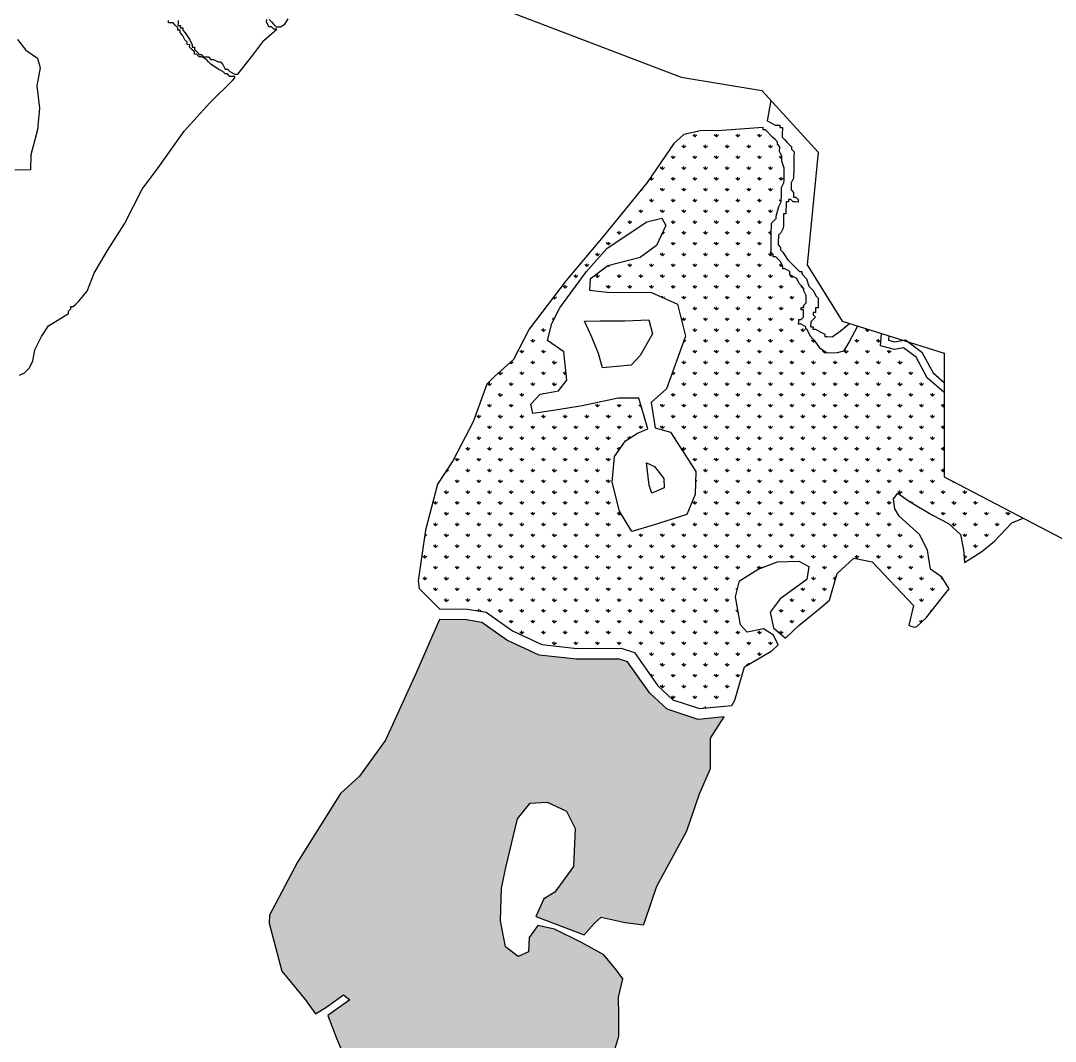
# Model space of a CAD drawing. Header units: metres. Extents: x 266585 to 279238, y 2117616 to 2136108.
# Drawn here: x 268305 to 270025, y 2124141 to 2125838 of the extents above; entities that cross this region are included whole.
import ezdxf

# ---------------------------------------------------------------- set-up
doc = ezdxf.new("R2010")
doc.units = ezdxf.units.M
doc.layers.add('MANGROOVES', color=112, linetype='Continuous')
doc.layers.add('village', color=3, linetype='Continuous')

msp = doc.modelspace()

# ---------------------------------------------------------------- hatches: boundary and pattern name
at = {"layer": 'MANGROOVES'}
h = msp.add_hatch(dxfattribs=at)
h.set_pattern_fill('GRASS', color=256)
h.paths.add_polyline_path([(269840.3, 2125219.9), (269812, 2125244.3), (269793.6, 2125278.2), (269772.9, 2125294), (269757.9, 2125291.2), (269734.4, 2125297.3), (269736.3, 2125317.8), (269696.9, 2125330.2), (269695.5, 2125328.7), (269682.6, 2125304.2), (269672.9, 2125288.6), (269662.5, 2125285.4), (269645.7, 2125285.2), (269634.7, 2125292.2), (269625.9, 2125305), (269622, 2125309), (269618, 2125313.1), (269612.2, 2125325.1), (269610.3, 2125325.1), (269610.3, 2125329.1), (269602.4, 2125333.2), (269598.4, 2125333.3), (269598.5, 2125337.2), (269598.5, 2125341.2), (269602.5, 2125341.2), (269606.6, 2125345.1), (269606.6, 2125349.1), (269606.7, 2125357), (269602.8, 2125357.1), (269602.8, 2125361.1), (269606.8, 2125361), (269606.9, 2125365), (269610.9, 2125368.9), (269611, 2125372.9), (269611.1, 2125380.9), (269607.2, 2125388.9), (269607.3, 2125392.9), (269603.3, 2125396.9), (269599.4, 2125401), (269595.6, 2125409), (269583.7, 2125415.1), (269583.8, 2125421.1), (269575.9, 2125425.2), (269571.9, 2125425.3), (269572, 2125429.2), (269568.1, 2125437.3), (269560.3, 2125445.3), (269556.3, 2125445.4), (269556.3, 2125449.4), (269552.4, 2125453.4), (269552.5, 2125457.4), (269552.6, 2125469.3), (269552.7, 2125473.3), (269552.8, 2125481.3), (269552.9, 2125485.3), (269552.9, 2125489.3), (269553, 2125493.2), (269553, 2125497.2), (269553.1, 2125501.2), (269561.2, 2125509), (269561.2, 2125513), (269565.5, 2125528.9), (269569.6, 2125536.8), (269569.6, 2125540.8), (269569.7, 2125544.8), (269569.8, 2125552.7), (269569.8, 2125556.7), (269569.9, 2125560.7), (269574, 2125568.6), (269574.1, 2125572.6), (269574.1, 2125576.6), (269574.2, 2125580.5), (269574.2, 2125584.5), (269574.3, 2125592.5), (269570.5, 2125604.5), (269570.7, 2125612.5), (269566.8, 2125620.5), (269566.9, 2125628.4), (269563, 2125632.5), (269563, 2125636.5), (269559.1, 2125640.5), (269555.2, 2125644.5), (269543.4, 2125656.7), (269539.4, 2125656.7), (269539.5, 2125660.5), (269470.6, 2125655.3), (269435.4, 2125655), (269407.6, 2125648.5), (269391, 2125633.6), (269346.4, 2125568.8), (269273.3, 2125479), (269211.8, 2125406), (269150.4, 2125325), (269124.5, 2125274.6), (269092.7, 2125246.1), (269079.9, 2125233.6), (269057.2, 2125170.9), (269023.5, 2125106.3), (268998.1, 2125067.1), (268978.1, 2124990.9), (268965.9, 2124906.7), (268967.4, 2124893.5), (269001.3, 2124860.1), (269048, 2124859.4), (269078.9, 2124854.4), (269122.4, 2124823.2), (269171.6, 2124800.5), (269230.2, 2124794.1), (269303.5, 2124794.3), (269325.4, 2124787.3), (269364.3, 2124731.6), (269389, 2124708.6), (269433.4, 2124694), (269487.1, 2124699.4), (269492.5, 2124708), (269508.6, 2124763.5), (269553.9, 2124790), (269564.4, 2124799.9), (269556.7, 2124815.9), (269539.7, 2124826.5), (269512.6, 2124821.2), (269501.7, 2124833.1), (269493.6, 2124879.7), (269500.1, 2124906.3), (269531.3, 2124926.1), (269563.1, 2124938.2), (269598.6, 2124939.2), (269615.6, 2124930.2), (269611.9, 2124908.5), (269567.5, 2124876.8), (269551.2, 2124854.1), (269556.5, 2124828.1), (269576.3, 2124811.1), (269598.7, 2124832.1), (269634.9, 2124861.7), (269649.8, 2124874.1), (269662.2, 2124918.4), (269690.2, 2124943.9), (269720.5, 2124937.9), (269789.5, 2124865.5), (269781.8, 2124832.7), (269784.7, 2124830.9), (269791.5, 2124829.6), (269794.8, 2124830.5), (269810.7, 2124844.9), (269841.3, 2124884.2), (269848.7, 2124893.1), (269836.3, 2124912.6), (269817.7, 2124925.8), (269812.8, 2124957.6), (269799.2, 2124983.6), (269765.7, 2125014.1), (269758.4, 2125026.1), (269756, 2125042.8), (269763.6, 2125052.3), (269781.2, 2125039.7), (269821.1, 2125015.5), (269847.8, 2125001.7), (269867.4, 2124983.7), (269872.4, 2124957.8), (269874.3, 2124936.9), (269902.9, 2124955.1), (269924.3, 2124972.4), (269953, 2125002.9), (269972, 2125010.9), (269840.3, 2125079.7)])
h.paths.add_polyline_path([(269378.6, 2125226), (269353, 2125203.2), (269360, 2125161.2), (269385.4, 2125153.6), (269427.7, 2125088.3), (269426.5, 2125050.1), (269412.6, 2125016.8), (269354.6, 2124998.3), (269321, 2124988.4), (269300.3, 2125022.1), (269288.2, 2125070.3), (269292.5, 2125113.4), (269310.5, 2125139.2), (269330.7, 2125152.3), (269347.8, 2125159.3), (269332.8, 2125210), (269298.2, 2125210.5), (269238.4, 2125197.4), (269190.9, 2125189.6), (269156.7, 2125184.6), (269153.3, 2125200.5), (269168.8, 2125216.7), (269199.2, 2125222.3), (269212.9, 2125240.3), (269208.1, 2125287.4), (269181, 2125306), (269188.1, 2125334.5), (269201.2, 2125360.4), (269245.9, 2125421.1), (269279.9, 2125459.5), (269346.2, 2125503.5), (269371.2, 2125509.8), (269377.7, 2125497.6), (269362, 2125464.4), (269335, 2125444.1), (269281.3, 2125430.3), (269251.8, 2125408.3), (269250.9, 2125390.1), (269280, 2125386.6), (269353.6, 2125386.1), (269397.1, 2125366.7), (269410.3, 2125313.6)], flags=16)
h.paths.add_polyline_path([(269355.5, 2125317.4), (269334.9, 2125281.2), (269320, 2125265), (269272.5, 2125260.8), (269265.5, 2125284.6), (269254.4, 2125311.6), (269242.6, 2125338.5), (269268.8, 2125338.7), (269309.5, 2125338.7), (269349.1, 2125340.6)], flags=0)
h.paths.add_polyline_path([(269374.2, 2125076.9), (269374.8, 2125060.9), (269354.5, 2125052.5), (269350.1, 2125065.5), (269345.3, 2125102.5), (269358.5, 2125096.6)], flags=0)
h = msp.add_hatch(dxfattribs=at)
h.set_pattern_fill('GRASS', color=256)
h.paths.add_polyline_path([(269474.8, 2124680.1), (269431.4, 2124675.7), (269379.7, 2124692.9), (269350.7, 2124719.8), (269314.1, 2124772), (269300.7, 2124776.4), (269229.2, 2124776.2), (269166.7, 2124783), (269113.4, 2124807.6), (269071.9, 2124837.4), (269046.4, 2124841.5), (269001, 2124842.1), (268963.2, 2124754.6), (268911.6, 2124641.5), (268868, 2124581.5), (268836.6, 2124552.9), (268765.2, 2124438.8), (268718.5, 2124350.4), (268718.3, 2124337.4), (268739.3, 2124257.1), (268777.7, 2124210.2), (268794.9, 2124186.6), (268813.7, 2124197.9), (268841.8, 2124217.9), (268852.1, 2124209.7), (268815.8, 2124183.5), (268829.9, 2124146.1), (268841.1, 2124119.3), (268834.6, 2124095.4), (268827.3, 2124071.2), (268834.8, 2124056.8), (268855.7, 2124057.2), (268875.6, 2124072.4), (268895.8, 2124074), (268920.3, 2124061.3), (268940.8, 2124061.4), (268975.5, 2124081), (269007.9, 2124101.4), (269035.2, 2124118.4), (269056.5, 2124124.6), (269078.9, 2124118.1), (269101.9, 2124108.5), (269131.4, 2124112.7), (269118, 2124096.3), (269104.8, 2124090.7), (269083.3, 2124101.1), (269060.5, 2124105.3), (269037.2, 2124099.8), (268998.7, 2124078), (268970.5, 2124055.2), (268950.2, 2124045.8), (268923.3, 2124051.2), (268900.5, 2124057.4), (268879.9, 2124049.6), (268877.5, 2124039.4), (268894.8, 2124029.5), (268925.5, 2124042.9), (268949, 2124036.8), (268965.4, 2124023.8), (268991.5, 2124037), (269017.9, 2124043.1), (269034.1, 2124015.5), (269036.1, 2123991.9), (269023.4, 2123969.3), (268984.9, 2123952.8), (268963.7, 2123931.5), (268925.6, 2123868.7), (268886.8, 2123845), (268873.8, 2123797), (268868.1, 2123746.4), (268839.9, 2123683.7), (268823.1, 2123652.5), (268814.6, 2123622.3), (268817.8, 2123585.1), (268835.8, 2123550.8), (268841.7, 2123528.4), (268842, 2123504.2), (268856.5, 2123478), (268849.7, 2123479.9), (268837.3, 2123495), (268833.4, 2123513), (268823.4, 2123549.1), (268802.2, 2123578.5), (268798.4, 2123615.1), (268805.8, 2123657.1), (268824.1, 2123680.9), (268839.3, 2123706.1), (268842.4, 2123742.6), (268824.8, 2123769.4), (268803.8, 2123814.9), (268801.3, 2123859.8), (268821.6, 2123894.2), (268836.4, 2123929.9), (268822, 2124006.2), (268810.1, 2124048.3), (268804.8, 2123991.4), (268792.2, 2123917.3), (268776.7, 2123860.5), (268770.4, 2123820.6), (268758.8, 2123772.7), (268728.9, 2123734.8), (268695.1, 2123711.2), (268697.8, 2123684.2), (268712.2, 2123647.6), (268724.4, 2123566.9), (268726.1, 2123530.9), (268734.5, 2123476.6), (268737, 2123472.2), (268765.2, 2123452.5), (268788.1, 2123401.8), (268792.2, 2123359.8), (268797.6, 2123328.5), (268792.6, 2123272.8), (268799.1, 2123241.4), (268801.6, 2123205.5), (268810.1, 2123158.1), (268812.7, 2123153.5), (268865.8, 2123148.7), (268888.9, 2123151.9), (268893.5, 2123154.9), (268893.7, 2123155.3), (268895.7, 2123169.7), (268908.5, 2123209.3), (268895.5, 2123231.9), (268875.5, 2123268.9), (268854.8, 2123299), (268856.7, 2123338.7), (268870, 2123356.6), (268896.4, 2123332.6), (268924.8, 2123319.7), (268933.1, 2123296), (268925.9, 2123268.8), (268928.5, 2123237.7), (268946.6, 2123232.2), (268984.4, 2123252.7), (269026.6, 2123238), (269028.7, 2123238.1), (269041.3, 2123245.9), (269049.3, 2123255.3), (269064.3, 2123283.9), (269097.7, 2123300.8), (269104.5, 2123306), (269110.8, 2123316.6), (269112.8, 2123323.1), (269107.1, 2123345.9), (269110.2, 2123372.5), (269109.6, 2123389), (269105.1, 2123405.8), (269097.1, 2123415.8), (269087.8, 2123422.4), (269085.7, 2123423), (269045.9, 2123423.3), (269004.3, 2123468.8), (269004, 2123524.1), (269034.4, 2123535.8), (269068, 2123537.7), (269077, 2123540.2), (269077.5, 2123541.5), (269075.1, 2123556), (269072.2, 2123564.2), (269061.2, 2123571.8), (269060.5, 2123572.1), (269053, 2123571.7), (269007.3, 2123558.1), (268970.7, 2123598.9), (268962.3, 2123635.7), (268960.6, 2123673.2), (268957.4, 2123684.1), (268946.2, 2123712.4), (268962, 2123767.6), (269000.6, 2123777.8), (269057.9, 2123760), (269063.6, 2123757.4), (269076.9, 2123758), (269082.2, 2123759), (269084.3, 2123764.9), (269085.9, 2123787.6), (269080.9, 2123812.4), (269079.1, 2123859.3), (269094.3, 2123890.5), (269118, 2123894), (269148.7, 2123879.3), (269149.5, 2123879.7), (269174.4, 2123901.9), (269183.2, 2123910.5), (269183, 2123912.8), (269179.2, 2123945.8), (269193.8, 2123973.2), (269196.8, 2123980.9), (269184.7, 2124001.2), (269113.5, 2124028.1), (269109.6, 2124036.1), (269113.8, 2124050), (269134.5, 2124048.8), (269151.5, 2124041.5), (269161.5, 2124047.3), (269181.6, 2124061), (269238.7, 2124070.1), (269260, 2124086.2), (269276.6, 2124101.7), (269292.8, 2124127.3), (269299.5, 2124149.2), (269299.7, 2124184.2), (269298.6, 2124214.1), (269305.9, 2124244.7), (269295.4, 2124259), (269274.6, 2124284.4), (269237.5, 2124304.9), (269192.3, 2124327.2), (269165, 2124333.3), (269150.5, 2124313.1), (269149, 2124289.3), (269131.9, 2124281.8), (269111, 2124297.9), (269102.7, 2124341.2), (269104.3, 2124395.5), (269111.7, 2124429.7), (269131, 2124510.7), (269152.2, 2124536.6), (269180, 2124538.5), (269212.5, 2124523.4), (269226.8, 2124494.7), (269223.9, 2124431.2), (269193.2, 2124388.5), (269174.6, 2124377.9), (269161.4, 2124348), (269241.9, 2124318), (269258.8, 2124337.4), (269270.1, 2124347.2), (269310, 2124338.2), (269340.3, 2124334.2), (269343.3, 2124341.5), (269362.4, 2124398.5), (269393.9, 2124455.6), (269412.7, 2124490.5), (269433.7, 2124552), (269451.9, 2124594.4), (269451.8, 2124644.8)])

# ---------------------------------------------------------------- linework, layer by layer
for points in [[(268303.1, 2125248.7), (268311.1, 2125252.5), (268315.1, 2125256.4), (268319.2, 2125260.4), (268323.3, 2125268.3), (268325.3, 2125272.2), (268328.3, 2125290.4), (268339.5, 2125313), (268351, 2125330.4), (268384.2, 2125351), (268384.3, 2125355), (268388.3, 2125358.9), (268388.4, 2125362.9), (268392.3, 2125362.8), (268396.4, 2125366.8), (268400.4, 2125370.7), (268401.6, 2125371.4), (268415.5, 2125388.1), (268427.2, 2125418.2), (268449.3, 2125455.7), (268477.3, 2125500.3), (268506.9, 2125557.7), (268533.5, 2125593.1), (268576.6, 2125654.5), (268619.1, 2125701.4), (268657.3, 2125738.7), (268660.7, 2125743), (268660.7, 2125745.2), (268652.8, 2125745.3), (268648.8, 2125749.4), (268644.9, 2125749.4), (268640.9, 2125753.5), (268633, 2125757.6), (268621.2, 2125765.7), (268617.3, 2125769.8), (268613.4, 2125773.8), (268605.5, 2125777.9), (268601.5, 2125778), (268597.6, 2125782), (268593.6, 2125782.1), (268593.6, 2125786), (268589.7, 2125790.1), (268585.8, 2125794.1), (268585.9, 2125798.1), (268581.9, 2125798.2), (268581.9, 2125802.1), (268578, 2125806.2), (268574.1, 2125814.2), (268570.2, 2125818.2), (268570.3, 2125822.2), (268566.3, 2125822.3), (268566.4, 2125826.3), (268562.4, 2125830.3), (268558.5, 2125834.3), (268554.5, 2125834.4), (268550.5, 2125834.5), (268550.6, 2125838.4)], [(268566.5, 2125838.2), (268566.5, 2125834.2), (268566.4, 2125830.2), (268570.4, 2125830.2), (268570.3, 2125826.2), (268574.3, 2125826.1), (268574.3, 2125822.2), (268578.2, 2125818.1), (268586, 2125806.1), (268589.8, 2125798), (268589.8, 2125794.1), (268593.8, 2125794), (268593.7, 2125790), (268597.6, 2125786), (268601.5, 2125781.9), (268605.5, 2125781.9), (268609.4, 2125777.8), (268613.4, 2125777.8), (268617.4, 2125777.7), (268621.3, 2125773.7), (268625.3, 2125773.6), (268633.2, 2125769.5), (268637.2, 2125769.5), (268641.1, 2125765.4), (268645, 2125757.4), (268649, 2125757.4), (268652.9, 2125753.3), (268660.8, 2125749.2), (268665.7, 2125749.1), (268691, 2125780.5), (268709.4, 2125805.1), (268730.7, 2125823.9), (268725.6, 2125823.9), (268721.7, 2125828), (268717.7, 2125828), (268713.8, 2125836.1), (268713.9, 2125840)], [(268717.9, 2125840), (268721.8, 2125835.9), (268725.7, 2125831.9), (268729.6, 2125827.9), (268737, 2125827.8), (268744.2, 2125832.1), (268749.5, 2125841.2)], [(268299.5, 2125806.8), (268313.2, 2125789.1), (268332.9, 2125775.7), (268337.2, 2125759.4), (268331.9, 2125729.6), (268335.9, 2125692.8), (268333.1, 2125656.4), (268325.9, 2125631.8), (268321.8, 2125615), (268321.1, 2125590), (268295.4, 2125589.7)]]:
    msp.add_lwpolyline(points, dxfattribs=at)
at = {"layer": 'MANGROOVES', "flags": 128}
for points in [[(269552.2, 2125705.4), (269546, 2125671.4), (269551.6, 2125668.5), (269559.5, 2125664.4), (269563.5, 2125664.3), (269567.4, 2125664.3), (269567.4, 2125660.3), (269571.4, 2125660.2), (269571.3, 2125656.3), (269571.2, 2125652.3), (269571.1, 2125644.3), (269575, 2125640.3), (269579, 2125636.2), (269586.8, 2125628.1), (269586.8, 2125624.2), (269590.7, 2125620.1), (269590.6, 2125612.2), (269590.5, 2125608.2), (269590.4, 2125600.2), (269590.3, 2125592.3), (269590.2, 2125588.3), (269590.1, 2125580.3), (269590, 2125576.3), (269585.9, 2125568.4), (269585.9, 2125564.4), (269585.8, 2125556.5), (269589.7, 2125552.4), (269589.6, 2125544.5), (269593.6, 2125544.4), (269597.5, 2125540.4), (269597.4, 2125536.4), (269593.4, 2125536.5), (269589.5, 2125536.5), (269585.5, 2125540.5), (269581.6, 2125540.6), (269581.5, 2125536.6), (269577.5, 2125536.7), (269577.5, 2125532.7), (269577.4, 2125528.7), (269577.3, 2125524.7), (269577.3, 2125520.8), (269577.2, 2125516.8), (269573.2, 2125516.8), (269573.2, 2125512.9), (269573.1, 2125508.9), (269573.1, 2125504.9), (269573, 2125500.9), (269573, 2125496.9), (269572.9, 2125492.9), (269568.8, 2125485), (269564.8, 2125481.1), (269564.7, 2125477.1), (269564.6, 2125473.2), (269564.5, 2125465.2), (269568.4, 2125461.1), (269568.4, 2125457.2), (269572.3, 2125453.1), (269580.1, 2125441.1), (269584, 2125437), (269599.7, 2125420.9), (269603.7, 2125420.8), (269603.6, 2125416.8), (269611.5, 2125408.7), (269615.3, 2125396.7), (269623.1, 2125388.7), (269627, 2125380.6), (269630.9, 2125376.6), (269630.9, 2125372.6), (269630.8, 2125368.6), (269630.7, 2125364.7), (269630.7, 2125360.7), (269626.7, 2125360.7), (269626.6, 2125352.8), (269622.6, 2125352.8), (269622.6, 2125348.8), (269626.5, 2125344.8), (269618.4, 2125337), (269618.3, 2125329), (269622.3, 2125328.9), (269622.2, 2125325), (269626.2, 2125324.9), (269634.1, 2125320.8), (269642, 2125316.7), (269641.9, 2125312.7), (269645.9, 2125312.7), (269653.9, 2125312.5), (269667.3, 2125321.5), (269683.1, 2125334.6)], [(269696.9, 2125330.2), (269695.5, 2125328.7), (269682.6, 2125304.2), (269672.9, 2125288.6), (269662.5, 2125285.4), (269645.7, 2125285.2), (269634.7, 2125292.2), (269625.9, 2125305), (269622, 2125309), (269618, 2125313.1), (269612.2, 2125325.1), (269610.3, 2125325.1), (269610.3, 2125329.1), (269602.4, 2125333.2), (269598.4, 2125333.3), (269598.5, 2125337.2), (269598.5, 2125341.2), (269602.5, 2125341.2), (269606.6, 2125345.1), (269606.6, 2125349.1), (269606.7, 2125357), (269602.8, 2125357.1), (269602.8, 2125361.1), (269606.8, 2125361), (269606.9, 2125365), (269610.9, 2125368.9), (269611, 2125372.9), (269611.1, 2125380.9), (269607.2, 2125388.9), (269607.3, 2125392.9), (269603.3, 2125396.9), (269599.4, 2125401), (269595.6, 2125409), (269583.7, 2125415.1), (269583.8, 2125421.1), (269575.9, 2125425.2), (269571.9, 2125425.3), (269572, 2125429.2), (269568.1, 2125437.3), (269560.3, 2125445.3), (269556.3, 2125445.4), (269556.3, 2125449.4), (269552.4, 2125453.4), (269552.5, 2125457.4), (269552.6, 2125469.3), (269552.7, 2125473.3), (269552.8, 2125481.3), (269552.9, 2125485.3), (269552.9, 2125489.3), (269553, 2125493.2), (269553, 2125497.2), (269553.1, 2125501.2), (269561.2, 2125509), (269561.2, 2125513), (269565.5, 2125528.9), (269569.6, 2125536.8), (269569.6, 2125540.8), (269569.7, 2125544.8), (269569.8, 2125552.7), (269569.8, 2125556.7), (269569.9, 2125560.7), (269574, 2125568.6), (269574.1, 2125572.6), (269574.1, 2125576.6), (269574.2, 2125580.5), (269574.2, 2125584.5), (269574.3, 2125592.5), (269570.5, 2125604.5), (269570.7, 2125612.5), (269566.8, 2125620.5), (269566.9, 2125628.4), (269563, 2125632.5), (269563, 2125636.5), (269559.1, 2125640.5), (269555.2, 2125644.5), (269543.4, 2125656.7), (269539.4, 2125656.7), (269539.5, 2125660.5), (269470.6, 2125655.3), (269435.4, 2125655), (269407.6, 2125648.5), (269391, 2125633.6), (269346.4, 2125568.8), (269273.3, 2125479), (269211.8, 2125406), (269150.4, 2125325), (269124.5, 2125274.6), (269092.7, 2125246.1), (269079.9, 2125233.6), (269057.2, 2125170.9), (269023.5, 2125106.3), (268998.1, 2125067.1), (268978.1, 2124990.9), (268965.9, 2124906.7), (268967.4, 2124893.5), (269001.3, 2124860.1), (269048, 2124859.4), (269078.9, 2124854.4), (269122.4, 2124823.2), (269171.6, 2124800.5), (269230.2, 2124794.1), (269303.5, 2124794.3), (269325.4, 2124787.3), (269364.3, 2124731.6), (269389, 2124708.6), (269433.4, 2124694), (269487.1, 2124699.4), (269492.5, 2124708), (269508.6, 2124763.5), (269553.9, 2124790), (269564.4, 2124799.9), (269556.7, 2124815.9), (269539.7, 2124826.5), (269512.6, 2124821.2), (269501.7, 2124833.1), (269493.6, 2124879.7), (269500.1, 2124906.3), (269531.3, 2124926.1), (269563.1, 2124938.2), (269598.6, 2124939.2), (269615.6, 2124930.2), (269611.9, 2124908.5), (269567.5, 2124876.8), (269551.2, 2124854.1), (269556.5, 2124828.1), (269576.3, 2124811.1), (269598.7, 2124832.1), (269634.9, 2124861.7), (269649.8, 2124874.1), (269662.2, 2124918.4), (269690.2, 2124943.9), (269720.5, 2124937.9), (269789.5, 2124865.5), (269781.8, 2124832.7), (269784.7, 2124830.9), (269791.5, 2124829.6), (269794.8, 2124830.5), (269810.7, 2124844.9), (269841.3, 2124884.2), (269848.7, 2124893.1), (269836.3, 2124912.6), (269817.7, 2124925.8), (269812.8, 2124957.6), (269799.2, 2124983.6), (269765.7, 2125014.1), (269758.4, 2125026.1), (269756, 2125042.8), (269763.6, 2125052.3), (269781.2, 2125039.7), (269821.1, 2125015.5), (269847.8, 2125001.7), (269867.4, 2124983.7), (269872.4, 2124957.8), (269874.3, 2124936.9), (269902.9, 2124955.1), (269924.3, 2124972.4), (269953, 2125002.9), (269972, 2125010.9)], [(269840.3, 2125219.9), (269812, 2125244.3), (269793.6, 2125278.2), (269772.9, 2125294), (269757.9, 2125291.2), (269734.4, 2125297.3), (269736.3, 2125317.8)], [(269748.5, 2125313.9), (269747.8, 2125306.7), (269758.3, 2125303.9), (269776.1, 2125307.2), (269803.2, 2125286.5), (269821.9, 2125252.3), (269840.3, 2125236.3)], [(269292.8, 2124127.3), (269299.5, 2124149.2), (269299.7, 2124184.2), (269298.6, 2124214.1), (269305.9, 2124244.7), (269295.4, 2124259), (269274.6, 2124284.4), (269237.5, 2124304.9), (269192.3, 2124327.2), (269165, 2124333.3), (269150.5, 2124313.1), (269149, 2124289.3), (269131.9, 2124281.8), (269111, 2124297.9), (269102.7, 2124341.2), (269104.3, 2124395.5), (269111.7, 2124429.7), (269131, 2124510.7), (269152.2, 2124536.6), (269180, 2124538.5), (269212.5, 2124523.4), (269226.8, 2124494.7), (269223.9, 2124431.2), (269193.2, 2124388.5), (269174.6, 2124377.9), (269161.4, 2124348), (269241.9, 2124318), (269258.8, 2124337.4), (269270.1, 2124347.2), (269310, 2124338.2), (269340.3, 2124334.2), (269343.3, 2124341.5), (269362.4, 2124398.5), (269393.9, 2124455.6), (269412.7, 2124490.5), (269433.7, 2124552), (269451.9, 2124594.4), (269451.8, 2124644.8), (269474.8, 2124680.1), (269431.4, 2124675.7), (269379.7, 2124692.9), (269350.7, 2124719.8), (269314.1, 2124772), (269300.7, 2124776.4), (269229.2, 2124776.2), (269166.7, 2124783), (269113.4, 2124807.6), (269071.9, 2124837.4), (269046.4, 2124841.5), (269001, 2124842.1), (268963.2, 2124754.6), (268911.6, 2124641.5), (268868, 2124581.5), (268836.6, 2124552.9), (268765.2, 2124438.8), (268718.5, 2124350.4), (268718.3, 2124337.4), (268739.3, 2124257.1), (268777.7, 2124210.2), (268794.9, 2124186.6), (268813.7, 2124197.9), (268841.8, 2124217.9), (268852.1, 2124209.7), (268815.8, 2124183.5), (268829.9, 2124146.1), (268841.1, 2124119.3)]]:
    msp.add_lwpolyline(points, dxfattribs=at)
for points in [[(269426.5, 2125050.1), (269412.6, 2125016.8), (269354.6, 2124998.3), (269321, 2124988.4), (269300.3, 2125022.1), (269288.2, 2125070.3), (269292.5, 2125113.4), (269310.5, 2125139.2), (269330.7, 2125152.3), (269347.8, 2125159.3), (269332.8, 2125210), (269298.2, 2125210.5), (269238.4, 2125197.4), (269190.9, 2125189.6), (269156.7, 2125184.6), (269153.3, 2125200.5), (269168.8, 2125216.7), (269199.2, 2125222.3), (269212.9, 2125240.3), (269208.1, 2125287.4), (269181, 2125306), (269188.1, 2125334.5), (269201.2, 2125360.4), (269245.9, 2125421.1), (269279.9, 2125459.5), (269346.2, 2125503.5), (269371.2, 2125509.8), (269377.7, 2125497.6), (269362, 2125464.4), (269335, 2125444.1), (269281.3, 2125430.3), (269251.8, 2125408.3), (269250.9, 2125390.1), (269280, 2125386.6), (269353.6, 2125386.1), (269397.1, 2125366.7), (269410.3, 2125313.6), (269378.6, 2125226), (269353, 2125203.2), (269360, 2125161.2), (269385.4, 2125153.6), (269427.7, 2125088.3)], [(269334.9, 2125281.2), (269320, 2125265), (269272.5, 2125260.8), (269265.5, 2125284.6), (269254.4, 2125311.6), (269242.6, 2125338.5), (269268.8, 2125338.7), (269309.5, 2125338.7), (269349.1, 2125340.6), (269355.5, 2125317.4)], [(269374.8, 2125060.9), (269354.5, 2125052.5), (269350.1, 2125065.5), (269345.3, 2125102.5), (269358.5, 2125096.6), (269374.2, 2125076.9)]]:
    msp.add_lwpolyline(points, close=True, dxfattribs=at)
at = {"layer": 'village', "color": 3, "true_color": 0x00ff00}
msp.add_polyline3d([(268257.7, 2127112.7, 0), (268581.9, 2127126.8, 0), (269075.3, 2126943.5, 0), (269357.3, 2126802.5, 0), (269441.8, 2126675.7, 0), (269357.3, 2126379.6, 0), (269159.9, 2126351.4, 0), (269068.7, 2125976.3, 0), (269064.2, 2125873.7, 0), (269403.2, 2125744.3, 0), (269537, 2125722, 0), (269630.7, 2125619.4, 0), (269612.8, 2125432.1, 0), (269670.8, 2125338.4, 0), (269840.3, 2125284.9, 0), (269840.3, 2125079.7, 0), (270232.8, 2124874.6, 0)], dxfattribs=at)

doc.saveas('drawing.dxf')
